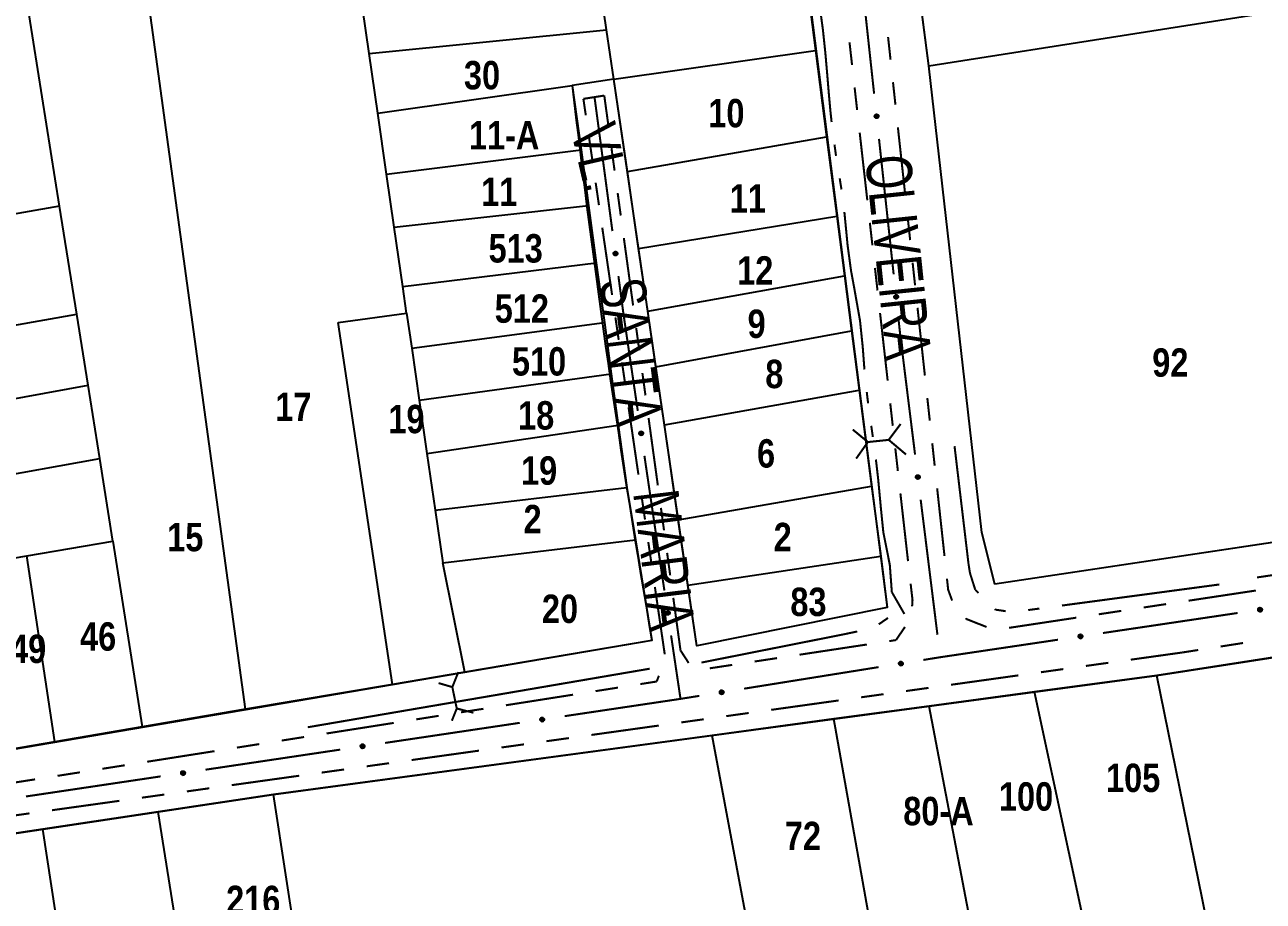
# Model space of a CAD drawing. Extents: x 203591 to 208218, y 4854879 to 4857795.
# Drawn here: x 204731.9 to 204841.1, y 4855415.9 to 4855493.1 of the extents above; entities that cross this region are included whole.
import ezdxf
from ezdxf.enums import TextEntityAlignment as Align

# ---------------------------------------------------------------- set-up
doc = ezdxf.new("R2010")
doc.units = 0
doc.header["$LTSCALE"] = 1.5
doc.header["$MEASUREMENT"] = 0
doc.linetypes.add('PHANTOMX2', pattern=[5, 2.5, -0.5, 0.5, -0.5, 0.5, -0.5])
doc.linetypes.add('TRACO_05', pattern=[11, 7, -1, 0.5, -1, 0.5, -1])
for name, color, linetype in [('CD-MALHA-LOTES', 40, 'CONTINUOUS'), ('HD-VALAS-DRENOS', 170, 'CONTINUOUS'), ('RU-QUADRAS', 210, 'CONTINUOUS'), ('SV-EIXO-RUA-N-PAV', 6, 'CONTINUOUS'), ('SV-ESTIVAS', 7, 'CONTINUOUS'), ('SV-RUA-NAO-PAV-S-GUIA-C-GUIA', 7, 'PHANTOMX2'), ('SV-TXT-RUA-N-PAV-S-GUIA-C-GUIA', 7, 'CONTINUOUS'), ('Th_NmrPorta', 7, 'CONTINUOUS')]:
    doc.layers.add(name, color=color, linetype=linetype)
doc.styles.add('ARIAL', font='ARIAL.TTF')
doc.styles.get("Standard").update_dxf_attribs({"font": 'swisscbo.ttf'})

msp = doc.modelspace()

# ---------------------------------------------------------------- linework, layer by layer
at = {"layer": 'CD-MALHA-LOTES', "linetype": 'Continuous', "flags": 128}
for points in [[(204811.61, 4855489.49), (204807.67, 4855520.01)], [(204799.64, 4855506.43), (204801.64, 4855490.85)], [(204783.23, 4855492.65), (204781.61, 4855503.79)], [(204762.29, 4855490.57), (204760.82, 4855500.74)], [(204751.39, 4855432.8), (204742.48, 4855498.05)], [(204735.02, 4855477.12), (204731.96, 4855496.42)], [(204811.61, 4855489.49), (204846.81, 4855495.02)], [(204762.29, 4855490.57), (204783.23, 4855492.65)], [(204783.87, 4855488.3), (204783.23, 4855492.65)], [(204763.05, 4855485.31), (204762.29, 4855490.57)], [(204783.87, 4855488.3), (204801.64, 4855490.85)], [(204801.64, 4855490.85), (204802.62, 4855483.23)], [(204817.43, 4855443.82), (204816.29, 4855448.38), (204811.61, 4855489.49)], [(204763.05, 4855485.31), (204780.2, 4855487.77)], [(204783.87, 4855488.3), (204780.2, 4855487.77)], [(204780.2, 4855487.77), (204780.97, 4855482.09)], [(204785.06, 4855480.19), (204783.87, 4855488.3)], [(204763.83, 4855479.94), (204763.05, 4855485.31)], [(204785.06, 4855480.19), (204802.62, 4855483.23)], [(204802.62, 4855483.23), (204803.52, 4855476.25)], [(204763.83, 4855479.94), (204780.97, 4855482.09)], [(204780.97, 4855482.09), (204781.63, 4855477.19)], [(204786.05, 4855473.38), (204785.06, 4855480.19)], [(204764.5, 4855475.28), (204763.83, 4855479.94)], [(204735.02, 4855477.12), (204720.62, 4855474.59)], [(204736.53, 4855467.62), (204735.02, 4855477.12)], [(204764.5, 4855475.28), (204781.63, 4855477.19)], [(204781.63, 4855477.19), (204782.32, 4855472.12)], [(204786.05, 4855473.38), (204803.52, 4855476.25)], [(204803.52, 4855476.25), (204804.2, 4855470.98)], [(204765.26, 4855470.05), (204764.5, 4855475.28)], [(204786.86, 4855467.87), (204786.05, 4855473.38)], [(204765.26, 4855470.05), (204782.32, 4855472.12)], [(204782.32, 4855472.12), (204783.03, 4855466.87)], [(204786.86, 4855467.87), (204804.2, 4855470.98)], [(204804.2, 4855470.98), (204804.82, 4855466.15)], [(204765.6, 4855467.7), (204765.26, 4855470.05)], [(204674.45, 4855456.63), (204736.53, 4855467.62)], [(204737.53, 4855461.35), (204736.53, 4855467.62)], [(204759.57, 4855466.86), (204765.6, 4855467.7)], [(204764.37, 4855434.99), (204759.57, 4855466.86)], [(204765.6, 4855467.7), (204766.05, 4855464.6)], [(204766.05, 4855464.6), (204783.03, 4855466.87)], [(204783.03, 4855466.87), (204783.64, 4855462.34)], [(204787.57, 4855462.98), (204786.86, 4855467.87)], [(204787.57, 4855462.98), (204804.82, 4855466.15)], [(204804.82, 4855466.15), (204805.49, 4855460.91)], [(204766.05, 4855464.6), (204766.71, 4855460.02)], [(204788.32, 4855457.87), (204787.57, 4855462.98)], [(204766.71, 4855460.02), (204783.64, 4855462.34)], [(204783.64, 4855462.34), (204784.25, 4855457.83)], [(204675.15, 4855449.93), (204737.53, 4855461.35)], [(204738.55, 4855454.9), (204737.53, 4855461.35)], [(204788.32, 4855457.87), (204805.49, 4855460.91)], [(204805.49, 4855460.91), (204806.58, 4855452.46)], [(204766.71, 4855460.02), (204767.39, 4855455.34)], [(204767.39, 4855455.34), (204784.25, 4855457.83)], [(204784.25, 4855457.83), (204785, 4855452.34)], [(204789.54, 4855449.5), (204788.32, 4855457.87)], [(204675.96, 4855443.62), (204738.55, 4855454.9)], [(204739.71, 4855447.6), (204738.55, 4855454.9)], [(204767.39, 4855455.34), (204768.12, 4855450.33)], [(204768.12, 4855450.33), (204785, 4855452.34)], [(204785, 4855452.34), (204785.76, 4855447.72)], [(204789.54, 4855449.5), (204806.58, 4855452.46)], [(204806.58, 4855452.46), (204807.38, 4855446.28)], [(204768.12, 4855450.33), (204768.8, 4855445.69)], [(204790.39, 4855443.72), (204789.54, 4855449.5)], [(204853.89, 4855449.29), (204817.43, 4855443.82)], [(204732.12, 4855446.31), (204739.71, 4855447.6)], [(204739.71, 4855447.6), (204742.3, 4855431.24)], [(204768.8, 4855445.69), (204785.76, 4855447.72)], [(204785.76, 4855447.72), (204787.22, 4855438.86)], [(204726.74, 4855445.4), (204732.12, 4855446.31)], [(204734.59, 4855429.92), (204732.12, 4855446.31)], [(204790.39, 4855443.72), (204807.38, 4855446.28)], [(204807.38, 4855446.28), (204807.96, 4855441.75)], [(204770.73, 4855436.07), (204768.8, 4855445.69)], [(204791.17, 4855438.37), (204790.39, 4855443.72)], [(204807.96, 4855441.75), (204791.17, 4855438.37)], [(204787.22, 4855438.86), (204770.73, 4855436.07)], [(204852.65, 4855439.03), (204831.71, 4855435.78)], [(204770.73, 4855436.07), (204764.37, 4855434.99)], [(204831.71, 4855435.78), (204820.95, 4855434.33)], [(204837.42, 4855407.77), (204831.71, 4855435.78)], [(204764.37, 4855434.99), (204751.39, 4855432.8)], [(204820.95, 4855434.33), (204811.64, 4855433.07)], [(204826.99, 4855406.14), (204820.95, 4855434.33)], [(204811.64, 4855433.07), (204803.25, 4855431.94)], [(204817.1, 4855404.6), (204811.64, 4855433.07)], [(204751.39, 4855432.8), (204742.3, 4855431.24)], [(204803.25, 4855431.94), (204792.53, 4855430.49)], [(204808.35, 4855403.23), (204803.25, 4855431.94)], [(204742.3, 4855431.24), (204734.59, 4855429.92)], [(204734.59, 4855429.92), (204729.43, 4855429.03)], [(204792.53, 4855430.49), (204753.86, 4855425.28)], [(204797.93, 4855401.6), (204792.53, 4855430.49)], [(204753.86, 4855425.28), (204743.71, 4855423.75)], [(204758.45, 4855395.43), (204753.86, 4855425.28)], [(204743.71, 4855423.75), (204733.55, 4855422.22)], [(204748.45, 4855393.87), (204743.71, 4855423.75)], [(204733.55, 4855422.22), (204682.54, 4855414.55)], [(204738.12, 4855392.26), (204733.55, 4855422.22)]]:
    msp.add_lwpolyline(points, dxfattribs=at)
at = {"layer": 'HD-VALAS-DRENOS', "const_width": 0.18, "flags": 128}
for points in [[(204802.29, 4855492.67), (204801.907588, 4855495.468223)], [(204802.308362, 4855492.495195), (204802.29, 4855492.67)], [(204802.504296, 4855490.629893), (204802.308362, 4855492.495195)], [(204802.51518, 4855490.505934), (204802.504296, 4855490.629893)], [(204802.635518, 4855489.135445), (204802.51518, 4855490.505934)], [(204802.687576, 4855488.513382), (204802.635518, 4855489.135445)], [(204802.807205, 4855487.083883), (204802.687576, 4855488.513382)], [(204802.85835, 4855486.520696), (204802.807205, 4855487.083883)], [(204802.94292, 4855485.589454), (204802.85835, 4855486.520696)], [(204802.949726, 4855485.524886), (204802.94292, 4855485.589454)], [(204803.054554, 4855484.530396), (204802.949726, 4855485.524886)], [(204803.427672, 4855481.688038), (204803.310919, 4855482.54705)], [(204803.448925, 4855481.556656), (204803.427672, 4855481.688038)], [(204803.904212, 4855478.725559), (204803.767202, 4855479.582144)], [(204803.921507, 4855478.594165), (204803.904212, 4855478.725559)], [(204804.322453, 4855475.161586), (204804.181033, 4855476.6111)], [(204804.374585, 4855474.620488), (204804.322453, 4855475.161586)], [(204804.46635, 4855473.668017), (204804.374585, 4855474.620488)], [(204804.472118, 4855473.625285), (204804.46635, 4855473.668017)], [(204804.764454, 4855471.459513), (204804.472118, 4855473.625285)], [(204804.91211, 4855470.65842), (204804.764454, 4855471.459513)], [(204805.036467, 4855469.983729), (204804.91211, 4855470.65842)], [(204805.091258, 4855469.674603), (204805.036467, 4855469.983729)], [(204805.56, 4855467.03), (204805.091258, 4855469.674603)], [(204805.592259, 4855466.717484), (204805.56, 4855467.03)], [(204805.802332, 4855464.682388), (204805.592259, 4855466.717484)], [(204805.873307, 4855463.730941), (204805.802332, 4855464.682388)], [(204805.914002, 4855463.1854), (204805.873307, 4855463.730941)], [(204805.952031, 4855462.734056), (204805.914002, 4855463.1854)], [(204806.272575, 4855459.751658), (204806.153443, 4855460.744537)], [(204806.690505, 4855456.780972), (204806.549083, 4855457.770922)], [(204813.91646, 4855455.757131), (204813.89, 4855455.98)], [(204806.991925, 4855454.532173), (204806.957376, 4855454.798898)], [(204815.12, 4855445.62), (204813.91646, 4855455.757131)], [(204807.07535, 4855453.805902), (204806.991925, 4855454.532173)], [(204807.163132, 4855453.041693), (204807.07535, 4855453.805902)], [(204807.184596, 4855452.811928), (204807.163132, 4855453.041693)], [(204807.399185, 4855450.514806), (204807.184596, 4855452.811928)], [(204807.469035, 4855449.825459), (204807.399185, 4855450.514806)], [(204807.613759, 4855448.397176), (204807.469035, 4855449.825459)], [(204807.723573, 4855447.843558), (204807.613759, 4855448.397176)], [(204808.183968, 4855445.522507), (204807.723573, 4855447.843558)], [(204808.231376, 4855444.890555), (204808.183968, 4855445.522507)], [(204815.242431, 4855444.837851), (204815.12, 4855445.62)], [(204808.364298, 4855443.118684), (204808.231376, 4855444.890555)], [(204815.248321, 4855444.800226), (204815.242431, 4855444.837851)], [(204815.538552, 4855443.883139), (204815.248321, 4855444.800226)], [(204815.715452, 4855443.32416), (204815.538552, 4855443.883139)], [(204808.475284, 4855442.925091), (204808.364298, 4855443.118684)], [(204809.47, 4855441.19), (204808.475284, 4855442.925091)], [(204816.009552, 4855443.033212), (204815.715452, 4855443.32416)], [(204837.23, 4855443.79), (204823.353608, 4855441.933728)], [(204821.371266, 4855441.668546), (204820.380096, 4855441.535955)], [(204807.207787, 4855440.278573), (204808.030768, 4855440.846642)], [(204817.48705, 4855441.57155), (204817.431364, 4855441.626638)], [(204818.398866, 4855441.437139), (204817.48705, 4855441.57155)], [(204804.14, 4855439.4), (204805.319319, 4855439.649237)], [(204791.59, 4855436.91), (204803.360561, 4855439.245355)], [(204803.360561, 4855439.245355), (204804.14, 4855439.4)]]:
    msp.add_lwpolyline(points, dxfattribs=at)
at = {"layer": 'HD-VALAS-DRENOS', "linetype": 'TRACO_05', "const_width": 0.18, "flags": 128}
for points in [[(204854.52, 4855446.48), (204840.55, 4855444.41)], [(204756.89, 4855431.21), (204787.03, 4855436.37)]]:
    msp.add_lwpolyline(points, dxfattribs=at)
at = {"layer": 'RU-QUADRAS', "color": 6, "linetype": 'Continuous'}
for points in [[(204801.06, 4855571.1), (204822.56, 4855573.23), (204845.19, 4855572.81), (204917.87, 4855573.37), (205036.95, 4855592.31), (205061.23, 4855480.13), (204951.16, 4855463), (204889.11, 4855454.22), (204889.25, 4855453.22), (204872.15, 4855450.8), (204872.45, 4855448.52), (204860.56, 4855447.55), (204860.14, 4855450.22), (204817.43, 4855443.82), (204816.29, 4855448.38), (204811.61, 4855489.49)], [(204547.36, 4855385.95), (204551.4, 4855388.58), (204548.94, 4855392.1), (204550, 4855394.9), (204635.49, 4855407.78), (204656.53, 4855410.63), (204661.68, 4855380.31), (204664.85, 4855380.81), (204659.82, 4855411.13), (204753.86, 4855425.28), (204831.71, 4855435.78), (205243.14, 4855499.43), (205252.37, 4855496.45), (205347, 4855512.18), (205352.03, 4855428.25), (204822.09, 4855347.88), (204821.1, 4855353.14), (204655.72, 4855327.94), (204655.01, 4855331.08), (204597.05, 4855320.81), (204560.71, 4855374.54), (204557.02, 4855371.9)]]:
    msp.add_lwpolyline(points, close=True, dxfattribs=at)
msp.add_lwpolyline([(204659.07, 4855562.29), (204733.97, 4855579.43), (204787.36, 4855589.02), (204791.6, 4855566.03), (204736.86, 4855557.14), (204737.43, 4855551.5), (204792.87, 4855559.82), (204807.96, 4855441.75), (204791.17, 4855438.37), (204783.87, 4855488.3), (204780.2, 4855487.77, 0.0142833439), (204787.22, 4855438.86), (204678.96, 4855420.38, -0.0119844634), (204672.33, 4855476.88), (204675.86, 4855483.51), (204717.81, 4855491.44), (204717.44, 4855493.68), (204672.05, 4855485.13), (204669.79, 4855498.67), (204667.11, 4855498.11)], format="xyb", close=True, dxfattribs=at)
at = {"layer": 'SV-EIXO-RUA-N-PAV', "const_width": 0.18, "flags": 128}
for points in [[(204805.510677, 4855498.960664), (204806.802202, 4855487.030368)], [(204782.15, 4855486.82), (204783.737188, 4855474.925428)], [(204807.23271, 4855483.053602), (204808.524235, 4855471.123306)], [(204784.26625, 4855470.960571), (204784.663047, 4855467.986928)], [(204784.663047, 4855467.986928), (204784.7, 4855467.71)], [(204784.7, 4855467.71), (204785.974442, 4855459.08301)], [(204808.954743, 4855467.146541), (204809.06237, 4855466.15235)], [(204809.06237, 4855466.15235), (204809.12, 4855465.62)], [(204809.12, 4855465.62), (204810.410725, 4855455.235366)], [(204786.559007, 4855455.125955), (204787.289713, 4855450.179636)], [(204810.904096, 4855451.265909), (204812.384208, 4855439.35754)], [(204787.289713, 4855450.179636), (204787.43, 4855449.23)], [(204787.43, 4855449.23), (204788.319208, 4855443.255755)], [(204826.966468, 4855439.511749), (204838.835968, 4855441.276675)], [(204788.908082, 4855439.299339), (204789.644174, 4855434.353819)], [(204812.63, 4855437.38), (204823.009967, 4855438.923441)], [(204811.143081, 4855437.1416), (204812.13047, 4855437.29991)], [(204812.13047, 4855437.29991), (204812.63, 4855437.38)], [(204795.34485, 4855434.608637), (204807.193523, 4855436.508359)], [(204789.644174, 4855434.353819), (204789.74, 4855433.71)], [(204779.529275, 4855432.18779), (204789.419969, 4855433.662291)], [(204789.419969, 4855433.662291), (204789.74, 4855433.71)], [(204789.74, 4855433.71), (204791.395292, 4855433.975396)], [(204763.704163, 4855429.828588), (204775.572997, 4855431.597989)], [(204747.879051, 4855427.469387), (204759.747885, 4855429.238788)], [(204732.053939, 4855425.110186), (204743.922773, 4855426.879587)]]:
    msp.add_lwpolyline(points, dxfattribs=at)
at = {"layer": 'SV-EIXO-RUA-N-PAV', "flags": 128}
for points in [[(204807.111433, 4855485.196679), (204807.149968, 4855485.166561), (204807.176929, 4855485.132797), (204807.19131, 4855485.098163), (204807.196038, 4855485.064245), (204807.196967, 4855485.029), (204807.190063, 4855484.99326), (204807.173614, 4855484.955289), (204807.143674, 4855484.916421), (204807.10727, 4855484.891076), (204807.07407, 4855484.87516), (204807.038986, 4855484.868193), (204807.004733, 4855484.867865), (204806.967844, 4855484.876263), (204806.929527, 4855484.893309), (204806.891172, 4855484.924361), (204806.864968, 4855484.957644), (204806.851938, 4855484.991508), (204806.845157, 4855485.026824), (204806.844641, 4855485.062817), (204806.851619, 4855485.097862), (204806.868851, 4855485.13641), (204806.900001, 4855485.17386), (204806.932898, 4855485.200375), (204806.966571, 4855485.213877), (204807.001489, 4855485.21977), (204807.036828, 4855485.221131), (204807.073044, 4855485.215687), (204807.111433, 4855485.196679)], [(204784.091828, 4855473.099978), (204784.131099, 4855473.070826), (204784.158889, 4855473.037741), (204784.174125, 4855473.003475), (204784.179694, 4855472.969685), (204784.181497, 4855472.934474), (204784.175482, 4855472.898573), (204784.159981, 4855472.860205), (204784.131014, 4855472.820606), (204784.095251, 4855472.794365), (204784.062456, 4855472.777631), (204784.027555, 4855472.769796), (204783.993321, 4855472.768617), (204783.956235, 4855472.776098), (204783.917507, 4855472.792187), (204783.878393, 4855472.822278), (204783.851371, 4855472.8549), (204783.837504, 4855472.888431), (204783.82985, 4855472.923567), (204783.82844, 4855472.959537), (204783.834547, 4855472.994744), (204783.850816, 4855473.033708), (204783.881028, 4855473.07192), (204783.913257, 4855473.099242), (204783.946584, 4855473.113576), (204783.981345, 4855473.120334), (204784.016639, 4855473.122571), (204784.05298, 4855473.118028), (204784.091828, 4855473.099978)], [(204808.833466, 4855469.289617), (204808.872001, 4855469.2595), (204808.898962, 4855469.225735), (204808.913343, 4855469.191102), (204808.918071, 4855469.157184), (204808.919, 4855469.121939), (204808.912096, 4855469.086198), (204808.895647, 4855469.048228), (204808.865707, 4855469.009359), (204808.829303, 4855468.984014), (204808.796103, 4855468.968098), (204808.761019, 4855468.961132), (204808.726766, 4855468.960803), (204808.689877, 4855468.969202), (204808.65156, 4855468.986247), (204808.613205, 4855469.017299), (204808.587001, 4855469.050583), (204808.573971, 4855469.084447), (204808.56719, 4855469.119762), (204808.566673, 4855469.155756), (204808.573652, 4855469.1908), (204808.590883, 4855469.229349), (204808.622034, 4855469.266799), (204808.654931, 4855469.293314), (204808.688604, 4855469.306816), (204808.723522, 4855469.312708), (204808.758861, 4855469.31407), (204808.795077, 4855469.308626), (204808.833466, 4855469.289617)], [(204786.354625, 4855457.262707), (204786.394301, 4855457.234109), (204786.422552, 4855457.201416), (204786.438266, 4855457.167367), (204786.444308, 4855457.133658), (204786.446604, 4855457.098476), (204786.441093, 4855457.062494), (204786.426131, 4855457.023914), (204786.397721, 4855456.983912), (204786.362329, 4855456.957173), (204786.329772, 4855456.93998), (204786.294985, 4855456.931657), (204786.26077, 4855456.929999), (204786.223584, 4855456.936959), (204786.184634, 4855456.952504), (204786.145102, 4855456.982044), (204786.117626, 4855457.014285), (204786.10329, 4855457.047618), (204786.095144, 4855457.082643), (204786.09323, 4855457.11859), (204786.098843, 4855457.153879), (204786.114565, 4855457.193067), (204786.144238, 4855457.231698), (204786.176081, 4855457.25947), (204786.209204, 4855457.27427), (204786.243868, 4855457.281513), (204786.279127, 4855457.284245), (204786.315527, 4855457.280212), (204786.354625, 4855457.262707)], [(204810.748928, 4855453.406799), (204810.787935, 4855453.377295), (204810.815426, 4855453.343961), (204810.830354, 4855453.309559), (204810.835618, 4855453.27572), (204810.837104, 4855453.240495), (204810.830767, 4855453.204649), (204810.814921, 4855453.166423), (204810.785599, 4855453.127086), (204810.749601, 4855453.101168), (204810.716657, 4855453.084729), (204810.681687, 4855453.077208), (204810.647443, 4855453.076338), (204810.610427, 4855453.084152), (204810.571845, 4855453.100588), (204810.533003, 4855453.13103), (204810.506276, 4855453.163894), (204810.492711, 4855453.197548), (204810.485373, 4855453.232752), (204810.484287, 4855453.268733), (204810.49071, 4855453.303883), (204810.507329, 4855453.3427), (204810.537883, 4855453.380638), (204810.570357, 4855453.40767), (204810.603812, 4855453.421703), (204810.638633, 4855453.428147), (204810.673946, 4855453.430068), (204810.710243, 4855453.425198), (204810.748928, 4855453.406799)], [(204788.701373, 4855441.435867), (204788.74108, 4855441.407312), (204788.769367, 4855441.37465), (204788.785118, 4855441.340618), (204788.791196, 4855441.306916), (204788.793531, 4855441.271736), (204788.788059, 4855441.235749), (204788.773139, 4855441.197152), (204788.744773, 4855441.157119), (204788.70941, 4855441.130342), (204788.676872, 4855441.113114), (204788.642094, 4855441.104753), (204788.607881, 4855441.103057), (204788.570687, 4855441.109977), (204788.53172, 4855441.125479), (204788.492156, 4855441.154976), (204788.464644, 4855441.187187), (204788.450273, 4855441.220504), (204788.442089, 4855441.255521), (204788.440136, 4855441.291465), (204788.44571, 4855441.32676), (204788.461389, 4855441.365966), (204788.49102, 4855441.404629), (204788.522833, 4855441.432436), (204788.55594, 4855441.447271), (204788.590596, 4855441.454553), (204788.625852, 4855441.457323), (204788.662257, 4855441.453329), (204788.701373, 4855441.435867)], [(204840.65591, 4855441.658581), (204840.684471, 4855441.698283), (204840.717136, 4855441.726565), (204840.751171, 4855441.742312), (204840.784874, 4855441.748385), (204840.820054, 4855441.750715), (204840.856041, 4855441.745238), (204840.894636, 4855441.730312), (204840.934664, 4855441.701941), (204840.961437, 4855441.666574), (204840.97866, 4855441.634033), (204840.987016, 4855441.599254), (204840.988706, 4855441.56504), (204840.981781, 4855441.527847), (204840.966273, 4855441.488883), (204840.936771, 4855441.449323), (204840.904556, 4855441.421816), (204840.871237, 4855441.407449), (204840.836219, 4855441.39927), (204840.800275, 4855441.397322), (204840.76498, 4855441.402902), (204840.725777, 4855441.418587), (204840.687118, 4855441.448223), (204840.659316, 4855441.48004), (204840.644485, 4855441.513149), (204840.637209, 4855441.547806), (204840.634443, 4855441.583062), (204840.638442, 4855441.619466), (204840.65591, 4855441.658581)], [(204824.829909, 4855439.305346), (204824.85847, 4855439.345049), (204824.891136, 4855439.373331), (204824.92517, 4855439.389078), (204824.958873, 4855439.395151), (204824.994053, 4855439.39748), (204825.03004, 4855439.392004), (204825.068635, 4855439.377078), (204825.108663, 4855439.348706), (204825.135436, 4855439.313339), (204825.152659, 4855439.280799), (204825.161016, 4855439.246019), (204825.162706, 4855439.211806), (204825.155781, 4855439.174613), (204825.140273, 4855439.135648), (204825.11077, 4855439.096089), (204825.078556, 4855439.068582), (204825.045237, 4855439.054215), (204825.010219, 4855439.046036), (204824.974274, 4855439.044088), (204824.93898, 4855439.049668), (204824.899777, 4855439.065352), (204824.861117, 4855439.094989), (204824.833315, 4855439.126806), (204824.818485, 4855439.159915), (204824.811208, 4855439.194571), (204824.808443, 4855439.229828), (204824.812442, 4855439.266232), (204824.829909, 4855439.305346)], [(204809.009006, 4855436.910926), (204809.037115, 4855436.95095), (204809.069457, 4855436.979602), (204809.103309, 4855436.995734), (204809.136942, 4855437.00219), (204809.172093, 4855437.004919), (204809.20814, 4855436.999852), (204809.246902, 4855436.985366), (204809.28725, 4855436.957451), (204809.314423, 4855436.922391), (204809.332015, 4855436.890048), (204809.340766, 4855436.855366), (204809.342845, 4855436.821174), (204809.336343, 4855436.783905), (204809.321279, 4855436.744766), (204809.292228, 4855436.704874), (204809.260328, 4855436.677003), (204809.227174, 4855436.662258), (204809.192252, 4855436.653681), (204809.156332, 4855436.651325), (204809.120976, 4855436.656503), (204809.081597, 4855436.671741), (204809.042603, 4855436.700936), (204809.014442, 4855436.732435), (204808.999236, 4855436.765373), (204808.991566, 4855436.799945), (204808.9884, 4855436.835168), (204808.991985, 4855436.871615), (204809.009006, 4855436.910926)], [(204793.210775, 4855434.377963), (204793.238884, 4855434.417988), (204793.271226, 4855434.446639), (204793.305079, 4855434.462772), (204793.338711, 4855434.469227), (204793.373862, 4855434.471957), (204793.409909, 4855434.466889), (204793.448671, 4855434.452403), (204793.489019, 4855434.424488), (204793.516192, 4855434.389428), (204793.533784, 4855434.357085), (204793.542535, 4855434.322403), (204793.544614, 4855434.288211), (204793.538112, 4855434.250942), (204793.523048, 4855434.211804), (204793.493997, 4855434.171911), (204793.462097, 4855434.14404), (204793.428943, 4855434.129295), (204793.394021, 4855434.120719), (204793.358101, 4855434.118362), (204793.322745, 4855434.123541), (204793.283366, 4855434.138779), (204793.244373, 4855434.167974), (204793.216211, 4855434.199473), (204793.201005, 4855434.232411), (204793.193335, 4855434.266982), (204793.190169, 4855434.302205), (204793.193754, 4855434.338653), (204793.210775, 4855434.377963)], [(204777.392794, 4855431.980581), (204777.42134, 4855432.020294), (204777.453995, 4855432.048589), (204777.488024, 4855432.064348), (204777.521725, 4855432.070434), (204777.556904, 4855432.072777), (204777.592893, 4855432.067314), (204777.631493, 4855432.052402), (204777.671532, 4855432.024046), (204777.698318, 4855431.988689), (204777.715554, 4855431.956155), (204777.723923, 4855431.921379), (204777.725626, 4855431.887166), (204777.718715, 4855431.849971), (204777.703222, 4855431.811), (204777.673734, 4855431.77143), (204777.64153, 4855431.74391), (204777.608216, 4855431.729531), (204777.573201, 4855431.721339), (204777.537258, 4855431.719377), (204777.501961, 4855431.724944), (204777.462752, 4855431.740614), (204777.424082, 4855431.770235), (204777.396268, 4855431.802042), (204777.381424, 4855431.835145), (204777.374135, 4855431.869799), (204777.371356, 4855431.905055), (204777.375342, 4855431.94146), (204777.392794, 4855431.980581)], [(204761.567682, 4855429.62138), (204761.596228, 4855429.661093), (204761.628883, 4855429.689387), (204761.662912, 4855429.705147), (204761.696613, 4855429.711233), (204761.731792, 4855429.713576), (204761.767781, 4855429.708112), (204761.806381, 4855429.693201), (204761.84642, 4855429.664845), (204761.873206, 4855429.629488), (204761.890442, 4855429.596954), (204761.898811, 4855429.562178), (204761.900514, 4855429.527965), (204761.893603, 4855429.490769), (204761.87811, 4855429.451799), (204761.848622, 4855429.412228), (204761.816418, 4855429.384709), (204761.783104, 4855429.37033), (204761.748089, 4855429.362137), (204761.712146, 4855429.360176), (204761.676849, 4855429.365742), (204761.63764, 4855429.381412), (204761.59897, 4855429.411034), (204761.571156, 4855429.44284), (204761.556312, 4855429.475944), (204761.549023, 4855429.510598), (204761.546244, 4855429.545853), (204761.55023, 4855429.582259), (204761.567682, 4855429.62138)], [(204745.74257, 4855427.262178), (204745.771116, 4855427.301892), (204745.803771, 4855427.330186), (204745.8378, 4855427.345946), (204745.871501, 4855427.352031), (204745.90668, 4855427.354374), (204745.942669, 4855427.348911), (204745.981269, 4855427.334), (204746.021308, 4855427.305643), (204746.048094, 4855427.270287), (204746.06533, 4855427.237752), (204746.073699, 4855427.202976), (204746.075402, 4855427.168763), (204746.068491, 4855427.131568), (204746.052998, 4855427.092597), (204746.02351, 4855427.053027), (204745.991306, 4855427.025508), (204745.957992, 4855427.011128), (204745.922977, 4855427.002936), (204745.887034, 4855427.000975), (204745.851737, 4855427.006541), (204745.812528, 4855427.022211), (204745.773858, 4855427.051833), (204745.746044, 4855427.083639), (204745.7312, 4855427.116742), (204745.723911, 4855427.151396), (204745.721132, 4855427.186652), (204745.725118, 4855427.223057), (204745.74257, 4855427.262178)]]:
    msp.add_lwpolyline(points, close=True, dxfattribs=at)
for points in [[(204806.844641, 4855485.062817), (204806.864968, 4855484.957644)], [(204806.849229, 4855485.076093), (204806.876893, 4855484.947328)], [(204806.851619, 4855485.097862), (204806.891172, 4855484.924361)], [(204806.863193, 4855485.111917), (204806.909053, 4855484.916498)], [(204806.868851, 4855485.13641), (204806.929527, 4855484.893309)], [(204806.88636, 4855485.151482), (204806.94785, 4855484.887758)], [(204806.900001, 4855485.17386), (204806.967844, 4855484.876263)], [(204806.915687, 4855485.184852), (204806.984736, 4855484.876653)], [(204806.932898, 4855485.200375), (204807.004733, 4855484.867865)], [(204806.949343, 4855485.203593), (204807.021036, 4855484.870976)], [(204806.966571, 4855485.213877), (204807.038986, 4855484.868193)], [(204806.983881, 4855485.214194), (204807.053741, 4855484.873144)], [(204807.001489, 4855485.21977), (204807.07407, 4855484.87516)], [(204807.020656, 4855485.216803), (204807.091908, 4855484.888255)], [(204807.036828, 4855485.221131), (204807.10727, 4855484.891076)], [(204807.055305, 4855485.213692), (204807.125417, 4855484.908353)], [(204807.073044, 4855485.215687), (204807.143674, 4855484.916421)], [(204807.090541, 4855485.205154), (204807.156394, 4855484.939156)], [(204807.111433, 4855485.196679), (204807.173614, 4855484.955289)], [(204807.131757, 4855485.179421), (204807.180624, 4855484.981582)], [(204807.149968, 4855485.166561), (204807.190063, 4855484.99326)], [(204807.16542, 4855485.14738), (204807.191581, 4855485.019825)], [(204807.176929, 4855485.132797), (204807.196967, 4855485.029)], [(204783.82844, 4855472.959537), (204783.851371, 4855472.8549)], [(204783.832697, 4855472.972922), (204783.863549, 4855472.844884)], [(204783.834547, 4855472.994744), (204783.878393, 4855472.822278)], [(204783.845768, 4855473.009082), (204783.896464, 4855472.814861)], [(204783.850816, 4855473.033708), (204783.917507, 4855472.792187)], [(204783.867946, 4855473.04921), (204783.935961, 4855472.787092)], [(204783.881028, 4855473.07192), (204783.956235, 4855472.776098)], [(204783.896436, 4855473.083297), (204783.973112, 4855472.776907)], [(204783.913257, 4855473.099242), (204783.993321, 4855472.768617)], [(204783.929617, 4855473.102868), (204784.009542, 4855472.772132)], [(204783.946584, 4855473.113576), (204784.027555, 4855472.769796)], [(204783.96388, 4855473.114323), (204784.042183, 4855472.775111)], [(204783.981345, 4855473.120334), (204784.062456, 4855472.777631)], [(204784.000579, 4855473.117843), (204784.079963, 4855472.791165)], [(204784.016639, 4855473.122571), (204784.095251, 4855472.794365)], [(204784.035295, 4855473.115593), (204784.112963, 4855472.812088)], [(204784.05298, 4855473.118028), (204784.131014, 4855472.820606)], [(204784.070733, 4855473.107932), (204784.143167, 4855472.84365)], [(204784.091828, 4855473.099978), (204784.159981, 4855472.860205)], [(204784.112574, 4855473.083229), (204784.166336, 4855472.886664)], [(204784.131099, 4855473.070826), (204784.175482, 4855472.898573)], [(204784.147022, 4855473.052034), (204784.176341, 4855472.925168)], [(204784.158889, 4855473.037741), (204784.181497, 4855472.934474)], [(204808.566673, 4855469.155756), (204808.587001, 4855469.050583)], [(204808.571262, 4855469.169032), (204808.598926, 4855469.040267)], [(204808.573652, 4855469.1908), (204808.613205, 4855469.017299)], [(204808.585226, 4855469.204856), (204808.631086, 4855469.009436)], [(204808.590883, 4855469.229349), (204808.65156, 4855468.986247)], [(204808.608393, 4855469.244421), (204808.669882, 4855468.980696)], [(204808.622034, 4855469.266799), (204808.689877, 4855468.969202)], [(204808.63772, 4855469.277791), (204808.706769, 4855468.969592)], [(204808.654931, 4855469.293314), (204808.726766, 4855468.960803)], [(204808.671376, 4855469.296532), (204808.743069, 4855468.963914)], [(204808.688604, 4855469.306816), (204808.761019, 4855468.961132)], [(204808.705913, 4855469.307133), (204808.775774, 4855468.966082)], [(204808.723522, 4855469.312708), (204808.796103, 4855468.968098)], [(204808.742688, 4855469.309742), (204808.81394, 4855468.981194)], [(204808.758861, 4855469.31407), (204808.829303, 4855468.984014)], [(204808.777338, 4855469.30663), (204808.84745, 4855469.001291)], [(204808.795077, 4855469.308626), (204808.865707, 4855469.009359)], [(204808.812574, 4855469.298092), (204808.878427, 4855469.032095)], [(204808.833466, 4855469.289617), (204808.895647, 4855469.048228)], [(204808.85379, 4855469.272359), (204808.902657, 4855469.07452)], [(204808.872001, 4855469.2595), (204808.912096, 4855469.086198)], [(204808.887453, 4855469.240319), (204808.913614, 4855469.112764)], [(204808.898962, 4855469.225735), (204808.919, 4855469.121939)], [(204786.09323, 4855457.11859), (204786.117626, 4855457.014285)], [(204786.0973, 4855457.132034), (204786.129942, 4855457.00444)], [(204786.098843, 4855457.153879), (204786.145102, 4855456.982044)], [(204786.109863, 4855457.168373), (204786.163275, 4855456.974881)], [(204786.114565, 4855457.193067), (204786.184634, 4855456.952504)], [(204786.131476, 4855457.208808), (204786.203157, 4855456.947669)], [(204786.144238, 4855457.231698), (204786.223584, 4855456.936959)], [(204786.159486, 4855457.243291), (204786.240448, 4855456.938005)], [(204786.176081, 4855457.25947), (204786.26077, 4855456.929999)], [(204786.192389, 4855457.263324), (204786.27694, 4855456.93374)], [(204786.209204, 4855457.27427), (204786.294985, 4855456.931657)], [(204786.226489, 4855457.275258), (204786.309537, 4855456.937176)], [(204786.243868, 4855457.281513), (204786.329772, 4855456.93998)], [(204786.263135, 4855457.279292), (204786.347088, 4855456.953758)], [(204786.279127, 4855457.284245), (204786.362329, 4855456.957173)], [(204786.297879, 4855457.277528), (204786.379791, 4855456.975142)], [(204786.315527, 4855457.280212), (204786.397721, 4855456.983912)], [(204786.33342, 4855457.270365), (204786.40955, 4855457.007124)], [(204786.354625, 4855457.262707), (204786.426131, 4855457.023914)], [(204786.375604, 4855457.246251), (204786.432114, 4855457.050458)], [(204786.394301, 4855457.234109), (204786.441093, 4855457.062494)], [(204786.410486, 4855457.215542), (204786.441579, 4855457.089099)], [(204786.422552, 4855457.201416), (204786.446604, 4855457.098476)], [(204810.484287, 4855453.268733), (204810.506276, 4855453.163894)], [(204810.488665, 4855453.28208), (204810.518363, 4855453.153769)], [(204810.49071, 4855453.303883), (204810.533003, 4855453.13103)], [(204810.50206, 4855453.31812), (204810.551006, 4855453.123451)], [(204810.507329, 4855453.3427), (204810.571845, 4855453.100588)], [(204810.524598, 4855453.358047), (204810.590252, 4855453.095328)], [(204810.537883, 4855453.380638), (204810.610427, 4855453.084152)], [(204810.553394, 4855453.391877), (204810.62731, 4855453.084809)], [(204810.570357, 4855453.40767), (204810.647443, 4855453.076338)], [(204810.586749, 4855453.411148), (204810.663695, 4855453.079706)], [(204810.603812, 4855453.421703), (204810.681687, 4855453.077208)], [(204810.621114, 4855453.422294), (204810.696362, 4855453.082391)], [(204810.638633, 4855453.428147), (204810.716657, 4855453.084729)], [(204810.657843, 4855453.425484), (204810.734285, 4855453.098105)], [(204810.673946, 4855453.430068), (204810.749601, 4855453.101168)], [(204810.692538, 4855453.422921), (204810.767472, 4855453.11873)], [(204810.710243, 4855453.425198), (204810.785599, 4855453.127086)], [(204810.727905, 4855453.414942), (204810.797958, 4855453.15002)], [(204810.748928, 4855453.406799), (204810.814921, 4855453.166423)], [(204810.769522, 4855453.389864), (204810.821513, 4855453.192823)], [(204810.787935, 4855453.377295), (204810.830767, 4855453.204649)], [(204810.803689, 4855453.35836), (204810.831864, 4855453.231235)], [(204810.815426, 4855453.343961), (204810.837104, 4855453.240495)], [(204788.440136, 4855441.291465), (204788.464644, 4855441.187187)], [(204788.444191, 4855441.304914), (204788.476972, 4855441.177356)], [(204788.44571, 4855441.32676), (204788.492156, 4855441.154976)], [(204788.456714, 4855441.341266), (204788.510337, 4855441.147833)], [(204788.461389, 4855441.365966), (204788.53172, 4855441.125479)], [(204788.478283, 4855441.381725), (204788.550249, 4855441.120664)], [(204788.49102, 4855441.404629), (204788.570687, 4855441.109977)], [(204788.506256, 4855441.416238), (204788.58755, 4855441.111041)], [(204788.522833, 4855441.432436), (204788.607881, 4855441.103057)], [(204788.539137, 4855441.436308), (204788.624047, 4855441.106816)], [(204788.55594, 4855441.447271), (204788.642094, 4855441.104753)], [(204788.573223, 4855441.448279), (204788.656639, 4855441.110288)], [(204788.590596, 4855441.454553), (204788.676872, 4855441.113114)], [(204788.609865, 4855441.452353), (204788.694172, 4855441.126911)], [(204788.625852, 4855441.457323), (204788.70941, 4855441.130342)], [(204788.644611, 4855441.450627), (204788.726853, 4855441.148329)], [(204788.662257, 4855441.453329), (204788.744773, 4855441.157119)], [(204788.68016, 4855441.443502), (204788.756576, 4855441.180345)], [(204788.701373, 4855441.435867), (204788.773139, 4855441.197152)], [(204788.72237, 4855441.419434), (204788.779094, 4855441.223703)], [(204788.74108, 4855441.407312), (204788.788059, 4855441.235749)], [(204788.757285, 4855441.388763), (204788.788516, 4855441.262353)], [(204788.769367, 4855441.37465), (204788.793531, 4855441.271736)], [(204840.634443, 4855441.583062), (204840.961437, 4855441.666574)], [(204840.637209, 4855441.547806), (204840.97866, 4855441.634033)], [(204840.638442, 4855441.619466), (204840.934664, 4855441.701941)], [(204840.639411, 4855441.567075), (204840.964865, 4855441.651335)], [(204840.641142, 4855441.60182), (204840.943451, 4855441.684019)], [(204840.64348, 4855441.530433), (204840.981483, 4855441.6138)], [(204840.644485, 4855441.513149), (204840.987016, 4855441.599254)], [(204840.648272, 4855441.637368), (204840.91144, 4855441.713747)], [(204840.655446, 4855441.496344), (204840.98495, 4855441.581207)], [(204840.65591, 4855441.658581), (204840.894636, 4855441.730312)], [(204840.659316, 4855441.48004), (204840.988706, 4855441.56504)], [(204840.672346, 4855441.679575), (204840.868085, 4855441.736271)], [(204840.675511, 4855441.46346), (204840.98072, 4855441.54471)], [(204840.684471, 4855441.698283), (204840.856041, 4855441.745238)], [(204840.687118, 4855441.448223), (204840.981781, 4855441.527847)], [(204840.703022, 4855441.714486), (204840.829436, 4855441.745698)], [(204840.71002, 4855441.435483), (204840.971091, 4855441.507411)], [(204840.717136, 4855441.726565), (204840.820054, 4855441.750715)], [(204840.725777, 4855441.418587), (204840.966273, 4855441.488883)], [(204840.750476, 4855441.413908), (204840.943917, 4855441.467503)], [(204840.76498, 4855441.402902), (204840.936771, 4855441.449323)], [(204840.786827, 4855441.401379), (204840.914389, 4855441.434142)], [(204840.800275, 4855441.397322), (204840.904556, 4855441.421816)], [(204824.808443, 4855439.229828), (204825.135436, 4855439.313339)], [(204824.811208, 4855439.194571), (204825.152659, 4855439.280799)], [(204824.812442, 4855439.266232), (204825.108663, 4855439.348706)], [(204824.813411, 4855439.21384), (204825.138865, 4855439.298101)], [(204824.815142, 4855439.248586), (204825.117451, 4855439.330785)], [(204824.81748, 4855439.177198), (204825.155483, 4855439.260566)], [(204824.818485, 4855439.159915), (204825.161016, 4855439.246019)], [(204824.822272, 4855439.284134), (204825.08544, 4855439.360513)], [(204824.829446, 4855439.14311), (204825.158949, 4855439.227973)], [(204824.829909, 4855439.305346), (204825.068635, 4855439.377078)], [(204824.833315, 4855439.126806), (204825.162706, 4855439.211806)], [(204824.846345, 4855439.32634), (204825.042085, 4855439.383036)], [(204824.84951, 4855439.110226), (204825.15472, 4855439.191476)], [(204824.85847, 4855439.345049), (204825.03004, 4855439.392004)], [(204824.861117, 4855439.094989), (204825.155781, 4855439.174613)], [(204824.877022, 4855439.361251), (204825.003436, 4855439.392464)], [(204824.88402, 4855439.082248), (204825.145091, 4855439.154177)], [(204824.891136, 4855439.373331), (204824.994053, 4855439.39748)], [(204824.899777, 4855439.065352), (204825.140273, 4855439.135648)], [(204824.924475, 4855439.060673), (204825.117917, 4855439.114268)], [(204824.93898, 4855439.049668), (204825.11077, 4855439.096089)], [(204824.960826, 4855439.048145), (204825.088389, 4855439.080908)], [(204824.974274, 4855439.044088), (204825.078556, 4855439.068582)], [(204808.9884, 4855436.835168), (204809.314423, 4855436.922391)], [(204808.991566, 4855436.799945), (204809.332015, 4855436.890048)], [(204808.991985, 4855436.871615), (204809.28725, 4855436.957451)], [(204808.993549, 4855436.819238), (204809.318025, 4855436.907193)], [(204808.994885, 4855436.854001), (204809.29624, 4855436.939631)], [(204808.998034, 4855436.782644), (204809.335068, 4855436.869849)], [(204808.999236, 4855436.765373), (204809.340766, 4855436.855366)], [(204809.00161, 4855436.889628), (204809.263894, 4855436.968993)], [(204809.009006, 4855436.910926), (204809.246902, 4855436.985366)], [(204809.010387, 4855436.748694), (204809.338905, 4855436.837297)], [(204809.014442, 4855436.732435), (204809.342845, 4855436.821174)], [(204809.025203, 4855436.932105), (204809.220285, 4855436.991022)], [(204809.030824, 4855436.71604), (204809.33509, 4855436.800755)], [(204809.037115, 4855436.95095), (204809.20814, 4855436.999852)], [(204809.042603, 4855436.700936), (204809.336343, 4855436.783905)], [(204809.055481, 4855436.967363), (204809.181531, 4855437.00001)], [(204809.065649, 4855436.688457), (204809.325886, 4855436.763348)], [(204809.069457, 4855436.979602), (204809.172093, 4855437.004919)], [(204809.081597, 4855436.671741), (204809.321279, 4855436.744766)], [(204809.106347, 4855436.667343), (204809.299167, 4855436.723134)], [(204809.120976, 4855436.656503), (204809.292228, 4855436.704874)], [(204809.142838, 4855436.655229), (204809.27002, 4855436.68944)], [(204809.156332, 4855436.651325), (204809.260328, 4855436.677003)], [(204793.190169, 4855434.302205), (204793.516192, 4855434.389428)], [(204793.193335, 4855434.266982), (204793.533784, 4855434.357085)], [(204793.193754, 4855434.338653), (204793.489019, 4855434.424488)], [(204793.195318, 4855434.286275), (204793.519794, 4855434.37423)], [(204793.196654, 4855434.321038), (204793.49801, 4855434.406668)], [(204793.199803, 4855434.249682), (204793.536837, 4855434.336886)], [(204793.201005, 4855434.232411), (204793.542535, 4855434.322403)], [(204793.20338, 4855434.356665), (204793.465663, 4855434.43603)], [(204793.210775, 4855434.377963), (204793.448671, 4855434.452403)], [(204793.212156, 4855434.215732), (204793.540674, 4855434.304334)], [(204793.216211, 4855434.199473), (204793.544614, 4855434.288211)], [(204793.226972, 4855434.399142), (204793.422054, 4855434.458059)], [(204793.232593, 4855434.183078), (204793.536859, 4855434.267792)], [(204793.238884, 4855434.417988), (204793.409909, 4855434.466889)], [(204793.244373, 4855434.167974), (204793.538112, 4855434.250942)], [(204793.25725, 4855434.4344), (204793.383301, 4855434.467047)], [(204793.267419, 4855434.155494), (204793.527655, 4855434.230386)], [(204793.271226, 4855434.446639), (204793.373862, 4855434.471957)], [(204793.283366, 4855434.138779), (204793.523048, 4855434.211804)], [(204793.308116, 4855434.134381), (204793.500936, 4855434.190171)], [(204793.322745, 4855434.123541), (204793.493997, 4855434.171911)], [(204793.344607, 4855434.122266), (204793.47179, 4855434.156477)], [(204793.358101, 4855434.118362), (204793.462097, 4855434.14404)], [(204777.371356, 4855431.905055), (204777.698318, 4855431.988689)], [(204777.374135, 4855431.869799), (204777.715554, 4855431.956155)], [(204777.375342, 4855431.94146), (204777.671532, 4855432.024046)], [(204777.37633, 4855431.889069), (204777.701753, 4855431.973452)], [(204777.378048, 4855431.923815), (204777.680326, 4855432.006128)], [(204777.380413, 4855431.852428), (204777.718384, 4855431.935923)], [(204777.385165, 4855431.959366), (204777.648304, 4855432.035844)], [(204777.392794, 4855431.980581), (204777.631493, 4855432.052402)], [(204777.409222, 4855432.001581), (204777.60494, 4855432.058351)], [(204777.42134, 4855432.020294), (204777.592893, 4855432.067314)], [(204777.439886, 4855432.036504), (204777.566288, 4855432.067764)], [(204777.453995, 4855432.048589), (204777.556904, 4855432.072777)], [(204777.381424, 4855431.835145), (204777.723923, 4855431.921379)], [(204777.392392, 4855431.818344), (204777.721864, 4855431.903332)], [(204777.396268, 4855431.802042), (204777.725626, 4855431.887166)], [(204777.412469, 4855431.785468), (204777.717647, 4855431.866833)], [(204777.424082, 4855431.770235), (204777.718715, 4855431.849971)], [(204777.446989, 4855431.757504), (204777.708033, 4855431.82953)], [(204777.462752, 4855431.740614), (204777.703222, 4855431.811)], [(204777.487452, 4855431.735944), (204777.680874, 4855431.789612)], [(204777.501961, 4855431.724944), (204777.673734, 4855431.77143)], [(204777.523808, 4855431.723429), (204777.651359, 4855431.75624)], [(204777.537258, 4855431.719377), (204777.64153, 4855431.74391)], [(204761.546244, 4855429.545853), (204761.873206, 4855429.629488)], [(204761.549023, 4855429.510598), (204761.890442, 4855429.596954)], [(204761.55023, 4855429.582259), (204761.84642, 4855429.664845)], [(204761.551218, 4855429.529868), (204761.876641, 4855429.614251)], [(204761.552936, 4855429.564614), (204761.855214, 4855429.646926)], [(204761.555301, 4855429.493227), (204761.893272, 4855429.576722)], [(204761.556312, 4855429.475944), (204761.898811, 4855429.562178)], [(204761.560053, 4855429.600165), (204761.823192, 4855429.676643)], [(204761.56728, 4855429.459143), (204761.896752, 4855429.54413)], [(204761.567682, 4855429.62138), (204761.806381, 4855429.693201)], [(204761.571156, 4855429.44284), (204761.900514, 4855429.527965)], [(204761.58411, 4855429.64238), (204761.779828, 4855429.69915)], [(204761.587357, 4855429.426267), (204761.892535, 4855429.507632)], [(204761.596228, 4855429.661093), (204761.767781, 4855429.708112)], [(204761.59897, 4855429.411034), (204761.893603, 4855429.490769)], [(204761.614774, 4855429.677303), (204761.741176, 4855429.708563)], [(204761.621877, 4855429.398302), (204761.882921, 4855429.470329)], [(204761.628883, 4855429.689387), (204761.731792, 4855429.713576)], [(204761.63764, 4855429.381412), (204761.87811, 4855429.451799)], [(204761.66234, 4855429.376743), (204761.855762, 4855429.430411)], [(204761.676849, 4855429.365742), (204761.848622, 4855429.412228)], [(204761.698696, 4855429.364228), (204761.826247, 4855429.397039)], [(204761.712146, 4855429.360176), (204761.816418, 4855429.384709)], [(204745.721132, 4855427.186652), (204746.048094, 4855427.270287)], [(204745.723911, 4855427.151396), (204746.06533, 4855427.237752)], [(204745.725118, 4855427.223057), (204746.021308, 4855427.305643)], [(204745.726106, 4855427.170666), (204746.051529, 4855427.25505)], [(204745.727824, 4855427.205412), (204746.030102, 4855427.287725)], [(204745.730189, 4855427.134026), (204746.06816, 4855427.217521)], [(204745.7312, 4855427.116742), (204746.073699, 4855427.202976)], [(204745.734941, 4855427.240963), (204745.99808, 4855427.317441)], [(204745.742168, 4855427.099942), (204746.07164, 4855427.184929)], [(204745.74257, 4855427.262178), (204745.981269, 4855427.334)], [(204745.746044, 4855427.083639), (204746.075402, 4855427.168763)], [(204745.758999, 4855427.283179), (204745.954716, 4855427.339948)], [(204745.762245, 4855427.067065), (204746.067424, 4855427.148431)], [(204745.771116, 4855427.301892), (204745.942669, 4855427.348911)], [(204745.773858, 4855427.051833), (204746.068491, 4855427.131568)], [(204745.789662, 4855427.318101), (204745.916064, 4855427.349362)], [(204745.796765, 4855427.039101), (204746.057809, 4855427.111128)], [(204745.803771, 4855427.330186), (204745.90668, 4855427.354374)], [(204745.812528, 4855427.022211), (204746.052998, 4855427.092597)], [(204745.837228, 4855427.017541), (204746.03065, 4855427.071209)], [(204745.851737, 4855427.006541), (204746.02351, 4855427.053027)], [(204745.873584, 4855427.005026), (204746.001135, 4855427.037837)], [(204745.887034, 4855427.000975), (204745.991306, 4855427.025508)]]:
    msp.add_lwpolyline(points, dxfattribs=at)
at = {"layer": 'SV-ESTIVAS', "linetype": 'Continuous', "const_width": 0.18, "flags": 128}
for points in [[(204804.92, 4855457.44), (204806.25, 4855456.34), (204808.09, 4855456.53), (204809.14, 4855457.93)], [(204806.25, 4855456.34), (204805.22, 4855454.88)], [(204808.09, 4855456.53), (204809.62, 4855455.24)], [(204769.63, 4855434.75), (204770.16, 4855436.07)], [(204768.42, 4855435.1), (204769.63, 4855434.75), (204770.02, 4855432.86), (204769.59, 4855431.78)], [(204770.02, 4855432.86), (204771.49, 4855432.49)]]:
    msp.add_lwpolyline(points, dxfattribs=at)
at = {"layer": 'SV-RUA-NAO-PAV-S-GUIA-C-GUIA', "const_width": 0.18, "flags": 128}
for points in [[(204808.032354, 4855492.026545), (204808.248612, 4855490.038271)], [(204804.857959, 4855489.56943), (204804.633697, 4855491.556817)], [(204805.306481, 4855485.594656), (204805.08222, 4855487.582043)], [(204808.46487, 4855488.049997), (204808.681128, 4855486.061723)], [(204781.18, 4855486.58), (204782.695631, 4855486.818877)], [(204781.247499, 4855486.119258), (204781.18, 4855486.58)], [(204782.695631, 4855486.818877), (204783.02, 4855486.87)], [(204783.02, 4855486.87), (204783.383798, 4855484.223259)], [(204781.392453, 4855485.129819), (204781.247499, 4855486.119258)], [(204781.972266, 4855481.172065), (204781.682359, 4855483.150942)], [(204806.203526, 4855477.645108), (204805.530743, 4855483.607269)], [(204808.897385, 4855484.07345), (204809.546159, 4855478.108628)], [(204783.656141, 4855482.241888), (204783.928483, 4855480.260517)], [(204782.55208, 4855477.214311), (204782.262173, 4855479.193188)], [(204784.200825, 4855478.279147), (204784.473167, 4855476.297776)], [(204806.652049, 4855473.670335), (204806.427788, 4855475.657721)], [(204809.762417, 4855476.120355), (204809.978674, 4855474.132081)], [(204783.711708, 4855469.298804), (204782.841987, 4855475.235434)], [(204784.745509, 4855474.316405), (204785.562536, 4855468.372293)], [(204807.100572, 4855469.695561), (204806.87631, 4855471.682948)], [(204810.194932, 4855472.143807), (204810.41119, 4855470.155533)], [(204810.627448, 4855468.16726), (204811.276221, 4855462.202438)], [(204784.291521, 4855465.34105), (204784.001615, 4855467.319927)], [(204807.997617, 4855461.746013), (204807.324833, 4855467.708174)], [(204785.834878, 4855466.390923), (204786.10722, 4855464.409552)], [(204784.871335, 4855461.383296), (204784.581428, 4855463.362173)], [(204786.379563, 4855462.428181), (204786.651905, 4855460.446811)], [(204786.030963, 4855453.467788), (204785.161242, 4855459.404419)], [(204808.44614, 4855457.771239), (204808.221878, 4855459.758626)], [(204811.492479, 4855460.214165), (204811.708737, 4855458.225891)], [(204786.924247, 4855458.46544), (204787.741274, 4855452.521328)], [(204811.924995, 4855456.237617), (204812.141252, 4855454.249343)], [(204808.894662, 4855453.796465), (204808.670401, 4855455.783852)], [(204786.610776, 4855449.510034), (204786.32087, 4855451.488911)], [(204809.791708, 4855445.846917), (204809.118924, 4855451.809078)], [(204812.35751, 4855452.261069), (204813.006284, 4855446.296248)], [(204788.013616, 4855450.539957), (204788.285958, 4855448.558587)], [(204787.19059, 4855445.55228), (204786.900683, 4855447.531157)], [(204788.5583, 4855446.577216), (204788.830643, 4855444.595845)], [(204810.18692, 4855442.417637), (204810.018971, 4855443.860017)], [(204813.222541, 4855444.307974), (204813.33, 4855443.32)], [(204788.350218, 4855437.636772), (204787.480497, 4855443.573403)], [(204813.33, 4855443.32), (204813.676255, 4855442.375255)], [(204834.513757, 4855442.360219), (204840.44636, 4855443.257008)], [(204789.102985, 4855442.614475), (204789.647669, 4855438.651733)], [(204810.149401, 4855441.871048), (204810.18692, 4855442.417637)], [(204830.558689, 4855441.76236), (204832.536223, 4855442.06129)], [(204814.870974, 4855440.809671), (204814.928725, 4855440.748136)], [(204814.928725, 4855440.748136), (204816.710759, 4855440.045343)], [(204818.9, 4855440), (204824.626087, 4855440.865571)], [(204826.603621, 4855441.164501), (204828.581155, 4855441.463431)], [(204808.73, 4855438.89), (204809.522306, 4855440.04618)], [(204818.692743, 4855439.974162), (204818.9, 4855440)], [(204789.647669, 4855438.651733), (204789.74, 4855437.98)], [(204800.228635, 4855437.601915), (204806.160928, 4855438.500747)], [(204808.138359, 4855438.800358), (204808.73, 4855438.89)], [(204837.339894, 4855438.324131), (204839.315994, 4855438.632395)], [(204789.74, 4855437.98), (204790.459893, 4855436.871258)], [(204796.273773, 4855437.002693), (204798.251204, 4855437.302304)], [(204829.42466, 4855437.164382), (204833.386281, 4855437.717157)], [(204833.386281, 4855437.717157), (204833.98, 4855437.8)], [(204833.98, 4855437.8), (204835.363793, 4855438.015867)], [(204792.318911, 4855436.403471), (204794.296342, 4855436.703082)], [(204821.501419, 4855436.05883), (204823.482229, 4855436.335218)], [(204825.46304, 4855436.611606), (204827.44385, 4855436.887994)], [(204786.20243, 4855435.013686), (204787.190263, 4855435.169199)], [(204787.190263, 4855435.169199), (204787.64, 4855435.24)], [(204787.64, 4855435.24), (204787.834847, 4855435.748684)], [(204813.578177, 4855434.953278), (204819.520608, 4855435.782442)], [(204774.348424, 4855433.147524), (204780.275427, 4855434.080605)], [(204782.251095, 4855434.391632), (204784.226762, 4855434.702659)], [(204805.654936, 4855433.847726), (204807.635746, 4855434.124114)], [(204809.616557, 4855434.400502), (204811.597367, 4855434.67689)], [(204797.731694, 4855432.742174), (204803.674126, 4855433.571338)], [(204766.445754, 4855431.903416), (204768.421422, 4855432.214443)], [(204770.397089, 4855432.52547), (204772.372757, 4855432.836497)], [(204789.808453, 4855431.636622), (204791.789263, 4855431.91301)], [(204793.770074, 4855432.189398), (204795.750884, 4855432.465786)], [(204758.543084, 4855430.659308), (204764.470087, 4855431.592389)], [(204781.885212, 4855430.53107), (204787.827643, 4855431.360234)], [(204750.640414, 4855429.4152), (204752.616081, 4855429.726227)], [(204754.591749, 4855430.037254), (204756.567417, 4855430.348281)], [(204773.96197, 4855429.425518), (204775.942781, 4855429.701906)], [(204777.923591, 4855429.978294), (204779.904401, 4855430.254682)], [(204742.737744, 4855428.171092), (204748.664746, 4855429.104173)], [(204766.038729, 4855428.319967), (204771.98116, 4855429.14913)], [(204738.786409, 4855427.549038), (204740.762076, 4855427.860065)], [(204758.115487, 4855427.214415), (204760.096298, 4855427.490803)], [(204762.077108, 4855427.767191), (204764.057918, 4855428.043579)], [(204726.930573, 4855425.694555), (204732.858816, 4855426.619723)], [(204734.834897, 4855426.928113), (204735.68, 4855427.06)], [(204735.68, 4855427.06), (204736.810741, 4855427.238011)], [(204750.192246, 4855426.108863), (204756.134677, 4855426.938027)], [(204746.230625, 4855425.556087), (204748.211435, 4855425.832475)], [(204734.345763, 4855423.897759), (204740.288194, 4855424.726923)], [(204742.269004, 4855425.003311), (204744.249815, 4855425.279699)], [(204730.384142, 4855423.344983), (204732.364953, 4855423.621371)]]:
    msp.add_lwpolyline(points, dxfattribs=at)

# ---------------------------------------------------------------- texts
at = {"layer": 'SV-TXT-RUA-N-PAV-S-GUIA-C-GUIA', "style": 'ARIAL', "width": 0.7}
for s, rotation, p in [('VL.', 283, (204780.05686, 4855483.840682)), ('OLIVEIRA', 276, (204806.007536, 4855481.423304)), ('SANTA', 277, (204782.585951, 4855470.545116)), ('MARIA', 277, (204785.554888, 4855451.865404))]:
    msp.add_text(s, height=4, rotation=rotation, dxfattribs=at).set_placement(p)
at = {"layer": 'Th_NmrPorta', "color": 1}
for s, p in [('30', (204770.654257, 4855488.669773)), ('10', (204792.191549, 4855485.320604)), ('11-A', (204771.094257, 4855483.369773)), ('11', (204772.174257, 4855478.389773)), ('11', (204794.081549, 4855477.810604)), ('513', (204772.824257, 4855473.409773)), ('12', (204794.731549, 4855471.460604)), ('512', (204773.364257, 4855468.099773)), ('9', (204795.651549, 4855466.760604)), ('510', (204774.884257, 4855463.449773)), ('8', (204797.211549, 4855462.340604)), ('92', (204831.317539, 4855463.345567)), ('17', (204754.030604, 4855459.448451)), ('19', (204763.990604, 4855458.368451)), ('18', (204775.424257, 4855458.689773)), ('6', (204796.481549, 4855455.340604)), ('19', (204775.684433, 4855453.827539)), ('2', (204775.904433, 4855449.547539)), ('15', (204744.500604, 4855447.968451)), ('2', (204797.951549, 4855447.970604)), ('20', (204777.524433, 4855441.647539)), ('83', (204799.421549, 4855442.260604)), ('46', (204736.820604, 4855439.208451)), ('49', (204730.650604, 4855438.118451)), ('105', (204827.243078, 4855426.753304)), ('100', (204817.803078, 4855425.113304)), ('80-A', (204809.373078, 4855423.823304)), ('72', (204798.934927, 4855421.630114)), ('216', (204749.693917, 4855415.994661))]:
    msp.add_text(s, height=2.5, dxfattribs=at).set_placement(p, align=Align.MIDDLE_LEFT)

doc.saveas('drawing.dxf')
